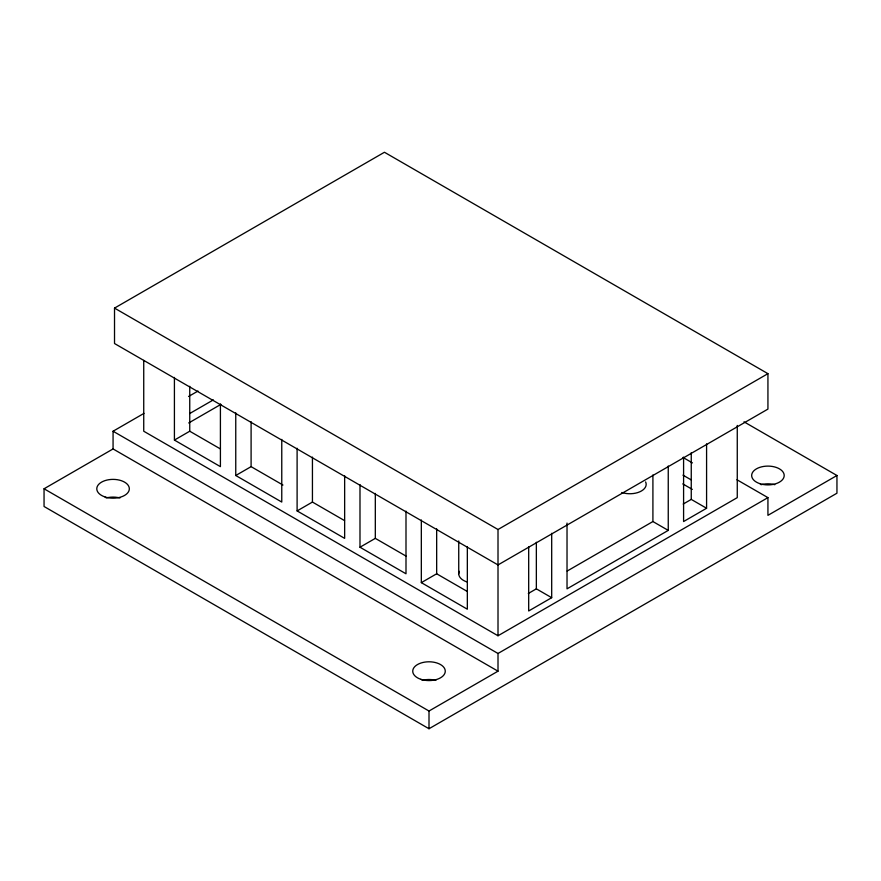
<?xml version="1.0" encoding="UTF-8"?>
<svg xmlns="http://www.w3.org/2000/svg" width="881" height="881" viewBox="0 0 881 881"><rect width="100%" height="100%" fill="white"/><g stroke="black" fill="none" stroke-linecap="round" stroke-linejoin="round"><path stroke-width="1.32" d="M114.519 308.108L384.446 152.259L767.935 373.665L767.935 409.092L498.007 564.93L114.519 343.524L114.519 308.108L498.007 529.503L767.935 373.665M113.065 431.227L498.007 653.471L498.007 671.179L113.065 448.936L113.065 431.227L143.977 413.376M188.567 396.483L198.005 391.043M743.993 421.823L836.95 475.498L836.95 493.206L429.003 728.741L44.05 506.487L44.05 488.779L113.065 448.936M189.745 413.519L213.345 399.897M188.71 422.968L220.889 404.39M174.416 377.42L174.416 440.082L189.745 431.227L220.415 448.936M235.756 412.837L235.756 475.498L251.096 466.644L282.944 485.035M297.106 448.253L297.106 510.914L312.436 502.06L344.526 520.594M359.988 484.55L359.988 547.222L375.317 538.368L405.998 556.076M421.327 519.977L421.327 582.638L436.668 573.784L467.337 591.492M528.303 593.486L536.353 588.838L551.693 597.692L551.693 533.302M567.166 571.042L652.909 521.541L668.25 530.395L668.25 466.005M683.204 504.053L691.255 499.406L706.584 508.26L706.584 443.87M551.693 597.692L528.688 610.973L528.688 546.583M668.25 530.395L567.023 588.838L567.023 523.072M706.584 508.26L683.59 521.541L683.59 457.151M143.735 360.384L143.735 431.227L498.007 635.763L737.265 497.633L737.265 425.435M498.007 653.471L767.935 497.633L767.935 515.341L836.95 475.498M44.05 488.779L429.003 711.022L498.007 671.179M736.945 479.749L767.935 497.633M682.995 457.448L692.433 462.899M682.995 475.156L691.255 479.925M682.797 483.9L692.312 489.396M174.416 440.082L220.415 466.644L220.415 403.983M235.756 475.498L281.766 502.06L281.766 439.399M297.106 510.914L344.647 538.368L344.647 475.696M359.988 547.222L405.998 573.784L405.998 511.123M421.327 582.638L467.337 609.2L467.337 546.539M691.255 452.68L691.255 499.406M652.909 474.958L652.909 521.541M536.353 542.255L536.353 588.838M498.007 529.503L498.007 635.763M458.737 540.934L458.737 573.784M436.668 528.831L436.668 573.784M429.003 711.022L429.003 728.741M375.317 493.415L375.317 538.368M312.436 457.107L312.436 502.06M251.096 421.691L251.096 466.644M189.745 386.274L189.745 431.227M106.183 497.974A16.265 9.394 0 0 1 119.937 497.974M422.12 680.385A16.265 9.394 0 0 1 435.875 680.385M761.063 484.693A16.265 9.394 0 0 1 774.817 484.693M466.875 581.912A16.265 9.394 0 0 1 459.298 571.351M645.619 481.918A16.265 9.394 0 0 1 639.804 491.807A16.265 9.394 0 0 1 621.777 492.49M759.807 483.636A16.265 9.394 0 0 0 784.2 475.498A16.265 9.394 0 0 0 759.807 467.359A16.265 9.394 0 0 0 759.807 483.636M104.927 496.917A16.265 9.394 0 0 0 129.331 488.779A16.265 9.394 0 0 0 104.927 480.641A16.265 9.394 0 0 0 104.927 496.917M420.865 679.317A16.265 9.394 0 0 0 445.268 671.179A16.265 9.394 0 0 0 420.865 663.052A16.265 9.394 0 0 0 420.865 679.317"/></g></svg>
